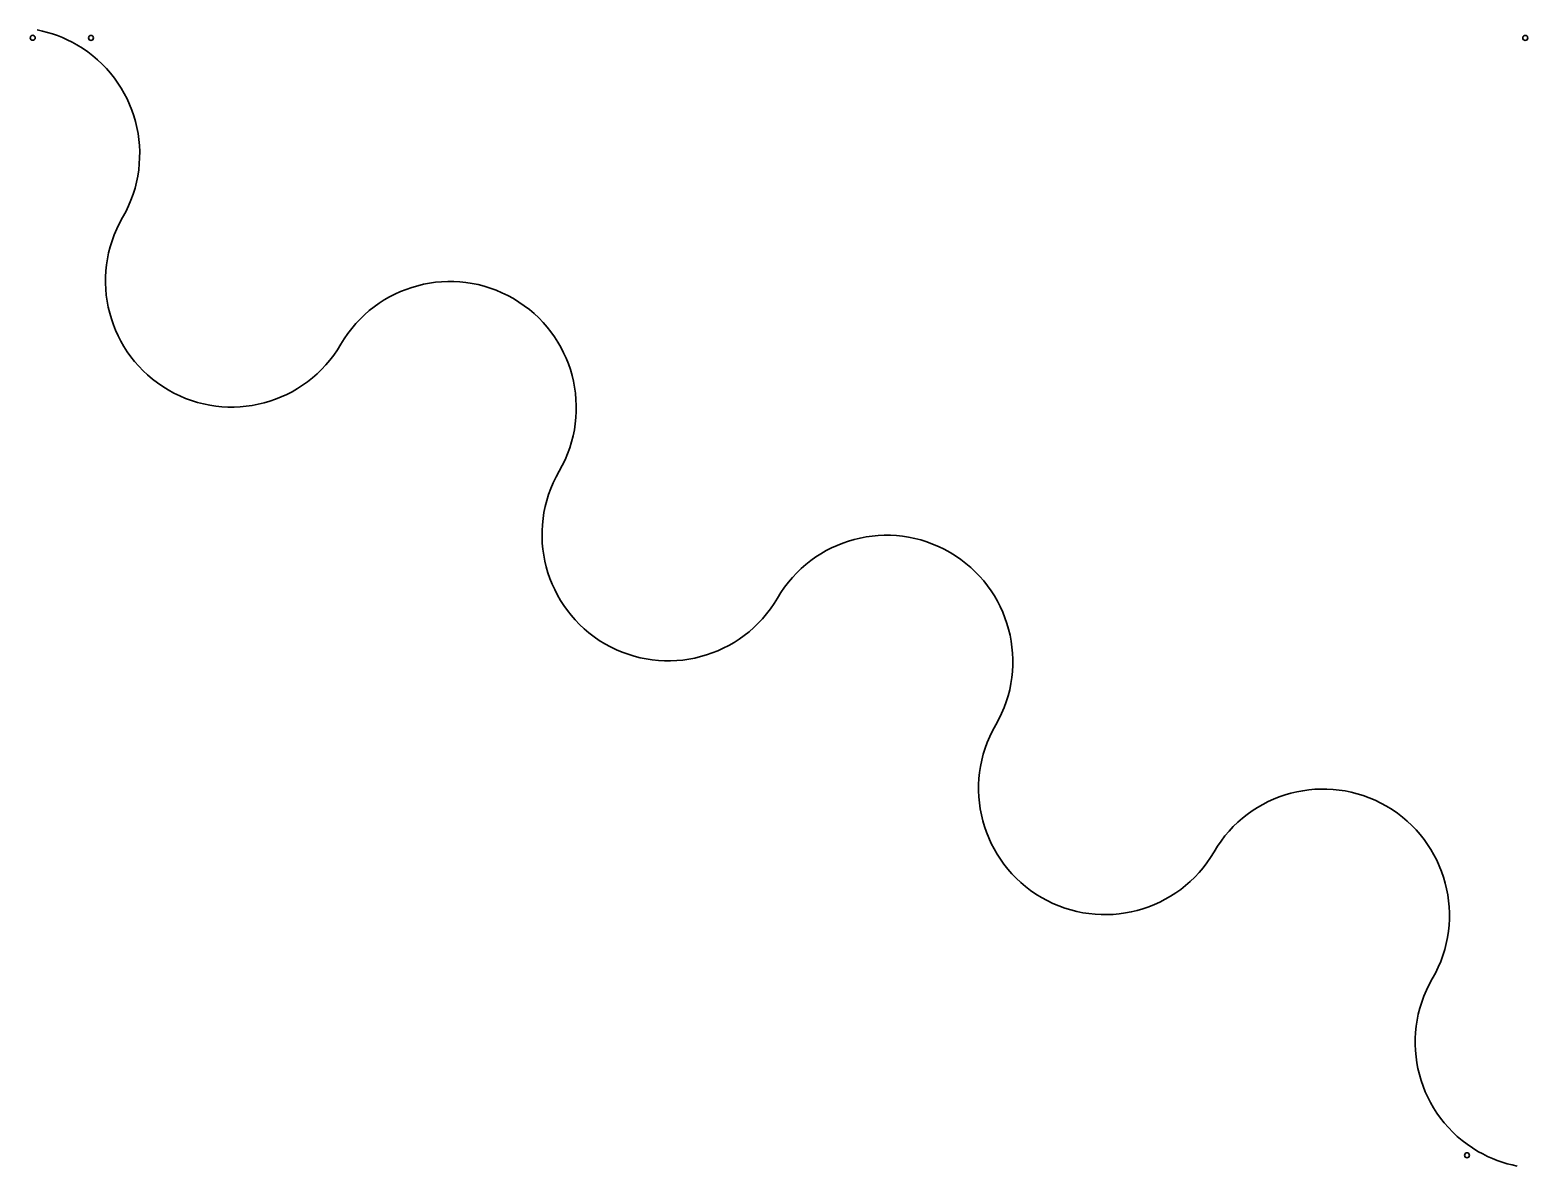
# Model space of a CAD drawing. Header units: inches. Extents: x 0.2 to 23.9, y -18 to 0.
import ezdxf

# ---------------------------------------------------------------- set-up
doc = ezdxf.new("R2010")
doc.units = ezdxf.units.IN
doc.header["$MEASUREMENT"] = 0
doc.layers.add('Layer 1', color=7, linetype='Continuous')

# ---------------------------------------------------------------- blocks, each defined once
blk = doc.blocks.new('block 3')
at = {"layer": 'Layer 1', "color": 179, "lineweight": 35, "true_color": 0x231f20}
blk.add_open_spline([(0.275, 0), (0.49, -0.042), (0.702, -0.119), (0.902, -0.236), (1.857, -0.791), (2.181, -2.015), (1.626, -2.97), (1.071, -3.925), (1.395, -5.149), (2.35, -5.704), (3.305, -6.259), (4.529, -5.935), (5.084, -4.98), (5.639, -4.026), (6.863, -3.701), (7.818, -4.257), (8.773, -4.812), (9.097, -6.036), (8.542, -6.991), (7.987, -7.946), (8.311, -9.17), (9.266, -9.725), (10.221, -10.28), (11.445, -9.956), (12, -9.001), (12.555, -8.046), (13.779, -7.722), (14.734, -8.278), (15.689, -8.833), (16.013, -10.057), (15.458, -11.012), (14.903, -11.967), (15.227, -13.191), (16.182, -13.746), (17.137, -14.301), (18.361, -13.977), (18.916, -13.022), (19.471, -12.067), (20.695, -11.743), (21.65, -12.298), (22.605, -12.854), (22.929, -14.078), (22.374, -15.033), (21.819, -15.988), (22.143, -17.212), (23.098, -17.767), (23.298, -17.883), (23.503, -17.959), (23.718, -18)], degree=3, knots=[0, 0, 0, 0, 1, 1, 1, 2, 2, 2, 3, 3, 3, 4, 4, 4, 5, 5, 5, 6, 6, 6, 7, 7, 7, 8, 8, 8, 9, 9, 9, 10, 10, 10, 11, 11, 11, 12, 12, 12, 13, 13, 13, 14, 14, 14, 15, 15, 15, 16, 16, 16, 16], dxfattribs=at)
blk = doc.blocks.new('block 2')
at = {"layer": 'Layer 1'}
blk.add_blockref('block 3', (0, 0), dxfattribs=at)

msp = doc.modelspace()

# ---------------------------------------------------------------- linework, layer by layer
at = {"layer": 'Layer 1', "color": 179, "lineweight": 35, "true_color": 0x231f20}
for points in [[(0.174, -0.097), (0.159, -0.112), (0.159, -0.137), (0.174, -0.152), (0.189, -0.168), (0.214, -0.168), (0.23, -0.152), (0.245, -0.137), (0.245, -0.112), (0.23, -0.097), (0.214, -0.081), (0.189, -0.081), (0.174, -0.097)], [(1.098, -0.099), (1.083, -0.114), (1.083, -0.139), (1.098, -0.155), (1.114, -0.17), (1.138, -0.17), (1.154, -0.155), (1.169, -0.139), (1.169, -0.114), (1.154, -0.099), (1.138, -0.083), (1.114, -0.083), (1.098, -0.099)], [(23.82, -0.099), (23.804, -0.114), (23.804, -0.139), (23.82, -0.155), (23.835, -0.17), (23.86, -0.17), (23.875, -0.155), (23.891, -0.139), (23.891, -0.114), (23.875, -0.099), (23.86, -0.083), (23.835, -0.083), (23.82, -0.099)], [(22.896, -17.802), (22.88, -17.817), (22.88, -17.842), (22.896, -17.858), (22.911, -17.873), (22.936, -17.873), (22.951, -17.858), (22.967, -17.842), (22.967, -17.817), (22.951, -17.802), (22.936, -17.786), (22.911, -17.786), (22.896, -17.802)]]:
    msp.add_open_spline(points, degree=3, knots=[0, 0, 0, 0, 1, 1, 1, 2, 2, 2, 3, 3, 3, 4, 4, 4, 4], dxfattribs=at)

# ---------------------------------------------------------------- block references
at = {"layer": 'Layer 1'}
msp.add_blockref('block 2', (0, 0), dxfattribs=at)

doc.saveas('drawing.dxf')
